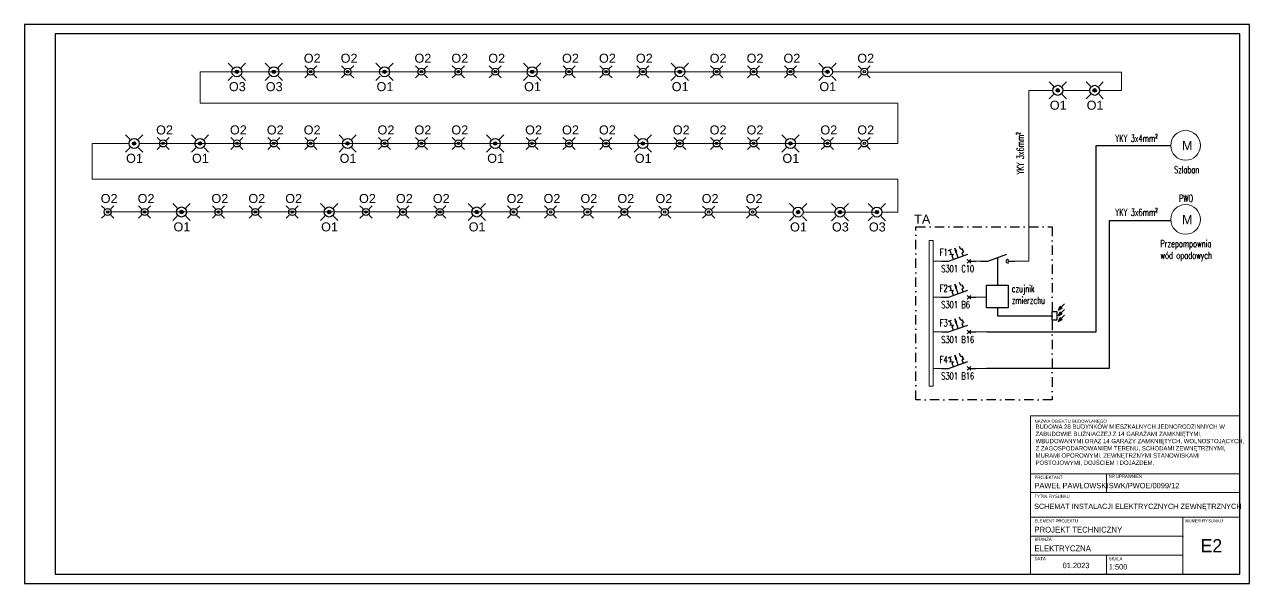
# Model space of a CAD drawing. Header units: millimetres. Extents: x 1780 to 154263, y -7240 to 17216.
# Drawn here: x 57323 to 63829, y 2310 to 5283 of the extents above; entities that cross this region are included whole.
import ezdxf
from ezdxf.enums import TextEntityAlignment as Align

# ---------------------------------------------------------------- set-up
doc = ezdxf.new("R2010")
doc.units = ezdxf.units.MM
doc.linetypes.add('DASHDOT', pattern=[1, 0.5, -0.25, 0, -0.25])
for name, color, linetype, lineweight in [('2d_SX_PZT_oznaczenie zmian rysunek', 8, 'Continuous', 0), ('2d_SX_PZT_teren inwestcyji', 8, 'Continuous', 5), ('IE PP', 1, 'Continuous', 25)]:
    doc.layers.add(name, color=color, linetype=linetype, lineweight=lineweight)
for name, color, linetype in [('2d_SX_rewizja 18 września', 210, 'Continuous'), ('60 instalacje elektryka', 10, 'Continuous'), ('E_OPISY_ATRYBUTOW', 2, 'Continuous')]:
    doc.layers.add(name, color=color, linetype=linetype)
doc.styles.add('Blockname', font='romans.shx', dxfattribs={"width": 0.7})
doc.styles.add('OPIS', font='simplex.shx', dxfattribs={"width": 0.7, "height": 4})
doc.styles.get("Standard").update_dxf_attribs({"font": 'ARIAL.TTF'})
doc.styles.add('superhelix', font='bahnschrift.ttf')

# ---------------------------------------------------------------- blocks, each defined once
blk = doc.blocks.new('O1')
at = {"layer": 'IE PP'}
h = blk.add_hatch(color=256, dxfattribs=at)
h.dxf.hatch_style = 1
edge = h.paths.add_edge_path()
edge.add_arc((60127.1, -26891.8), 6.03, 45, 405)
for points in [[(60111.8, -26876.5), (60096.6, -26861.2)], [(60142.4, -26876.5), (60157.6, -26861.2)], [(60111.8, -26907), (60096.6, -26922.3)], [(60142.4, -26907), (60157.6, -26922.3)]]:
    blk.add_lwpolyline(points, dxfattribs=at)
for radius in [17.8, 6.03]:
    blk.add_circle((60127.1, -26891.8), radius, dxfattribs=at)
blk = doc.blocks.new('O2')
at = {"layer": 'IE PP'}
for points in [[(25042.6, -27305.8), (25026.5, -27289.8)], [(25074.6, -27305.8), (25090.7, -27289.8)], [(25042.6, -27337.9), (25026.5, -27353.9)], [(25074.6, -27337.9), (25090.7, -27353.9)]]:
    blk.add_lwpolyline(points, dxfattribs=at)
for radius in [18.7, 6.33]:
    blk.add_circle((25058.6, -27321.9), radius, dxfattribs=at)
blk = doc.blocks.new('A_wył_S301')
for p, q in [((0, -2), (0, 0)), ((0, -8), (-2.05, -2.36)), ((-0.53, -2.53), (0.53, -1.47)), ((0.53, -2.53), (-0.53, -1.47)), ((-3.42, -4.46), (-4.36, -4.8)), ((-3.59, -3.99), (-2.65, -3.64)), ((-2.65, -3.64), (-3.59, -3.99)), ((-3.59, -3.99), (-3.42, -4.46)), ((-3.16, -8.09), (-3.5, -7.15)), ((-2.65, -3.64), (-2.48, -4.11)), ((-2.48, -4.11), (-1.54, -3.77)), ((0, -10), (0, -8))]:
    blk.add_line(p, q)
at = {"linetype": 'Continuous'}
for p, q in [((-1.03, -5.18), (-3.85, -6.21)), ((-2.83, -5.62), (-3.85, -6.21)), ((-3.85, -6.21), (-2.69, -6)), ((-2.69, -6), (-2.83, -5.62)), ((-1.98, -6.56), (-1.87, -7.65)), ((-1.55, -6.97), (-1.98, -6.56)), ((-0.51, -6.59), (-1.55, -6.97)), ((-2.3, -7.24), (-3.33, -7.62)), ((-1.87, -7.65), (-2.3, -7.24))]:
    blk.add_line(p, q, dxfattribs=at)
at = {"layer": 'E_OPISY_ATRYBUTOW', "linetype": 'Continuous', "style": 'Blockname', "width": 0.9, "flags": 12}
for tag, p in [('2', (1, -0.75)), ('1', (1, -9.25))]:
    blk.add_attdef(tag, text='', height=1.2, dxfattribs=at).set_placement(p, align=Align.MIDDLE_LEFT)
blk = doc.blocks.new('stycz')
at = {"color": 3}
for p, q in [((68322.2, -8473.5), (68424.1, -8436.4)), ((68286, -8473.5), (68322.2, -8473.5)), ((68430.7, -8473.5), (68466.8, -8473.5))]:
    blk.add_line(p, q, dxfattribs=at)
at = {"layer": '2d_SX_PZT_teren inwestcyji', "color": 3}
blk.add_line((68430.7, -8461.9), (68430.7, -8485.2), dxfattribs=at)
blk.add_arc((68431.6, -8473.5), 11.7, 94.45296, 265.54704, dxfattribs=at)

msp = doc.modelspace()

# ---------------------------------------------------------------- linework, layer by layer
at = {"layer": '2d_SX_PZT_teren inwestcyji', "color": 7}
for centre in [(63489.8, 4639.7), (63489.8, 4246)]:
    msp.add_circle(centre, 78.6, dxfattribs=at)
at = {"layer": '2d_SX_rewizja 18 września'}
for p, q in [((62846.3, 3797.8), (62814.2, 3763.9)), ((62814.2, 3763.9), (62823.2, 3784.7)), ((62814.2, 3763.9), (62834.4, 3774)), ((62823.2, 3784.7), (62828.8, 3779.3)), ((62834.4, 3774), (62828.8, 3779.3)), ((62846.3, 3767.3), (62814.2, 3733.4)), ((62814.2, 3733.4), (62823.2, 3754.2)), ((62814.2, 3733.4), (62834.4, 3743.5)), ((62846.3, 3737.7), (62814.2, 3703.8)), ((62814.2, 3703.8), (62823.2, 3724.6)), ((62814.2, 3703.8), (62834.4, 3713.9)), ((62823.2, 3754.2), (62828.8, 3748.9)), ((62823.2, 3724.6), (62828.8, 3719.3)), ((62834.4, 3743.5), (62828.8, 3748.9)), ((62834.4, 3713.9), (62828.8, 3719.3))]:
    msp.add_line(p, q, dxfattribs=at)
msp.add_lwpolyline([(62489.9, 3775.5), (62489.9, 3733.3), (62781.9, 3733.3)], dxfattribs=at)
msp.add_lwpolyline([(62781.9, 3755.9), (62805.3, 3755.9), (62805.3, 3710.8), (62781.9, 3710.8)], close=True, dxfattribs=at)
at = {"layer": '60 instalacje elektryka'}
msp.add_line((62489.9, 4042.4), (62489.9, 3896.4), dxfattribs=at)
at = {"layer": '60 instalacje elektryka', "lineweight": 20}
for p, q in [((62194.9, 4023.9), (62149, 4023.9)), ((62375.7, 4023.9), (62402.8, 4023.9)), ((62194.9, 3832.2), (62149, 3832.2)), ((62375.7, 3832.2), (62431.6, 3832.2)), ((62194.9, 3647.5), (62149, 3647.5)), ((62375.7, 3647.5), (62431.6, 3647.5)), ((62194.9, 3453.7), (62149, 3453.7)), ((62375.7, 3453.7), (62431.6, 3453.7))]:
    msp.add_line(p, q, dxfattribs=at)
at = {"layer": '60 instalacje elektryka'}
for points in [[(63829.2, 5282.9), (57322.6, 5282.9), (57322.6, 2309.7), (63829.2, 2309.7)], [(57484.8, 2359.7), (63778, 2359.7), (63778, 5232.9), (57484.8, 5232.9)], [(62431.6, 3896.4), (62548.2, 3896.4), (62548.2, 3775.5), (62431.6, 3775.5)]]:
    msp.add_lwpolyline(points, close=True, dxfattribs=at)
at = {"layer": '60 instalacje elektryka', "lineweight": 20}
for points in [[(63033.6, 4932.6), (63149.4, 4932.6), (63149.4, 5029.3), (62504.2, 5029.3), (62504.2, 5029.3), (61801.2, 5029.3)], [(62583.6, 4023.9), (62656.8, 4023.9), (62656.8, 4932.6), (62784.2, 4932.6)], [(62837.6, 4932.6), (62980.2, 4932.6)]]:
    msp.add_lwpolyline(points, dxfattribs=at)
at = {"layer": '60 instalacje elektryka'}
for points in [[(62433.3, 3647.5), (63013.9, 3647.5), (63013.9, 4639.7), (63411.1, 4639.7)], [(63411.4, 4239.3), (63083.2, 4239.3), (63083.2, 3453.7), (62431.6, 3453.7)]]:
    msp.add_lwpolyline(points, dxfattribs=at)
at = {"layer": '60 instalacje elektryka', "linetype": 'DASHDOT', "ltscale": 100}
msp.add_lwpolyline([(62057.4, 4207.1), (62781.9, 4207.1), (62781.9, 3287.1), (62057.4, 3287.1)], close=True, dxfattribs=at)
at = {"layer": '60 instalacje elektryka', "lineweight": 20}
msp.add_lwpolyline([(62127, 4134.7), (62149, 4134.7), (62149, 3358.9), (62127, 3358.9)], close=True, dxfattribs=at)
at = {"layer": '60 instalacje elektryka', "lineweight": 20, "ltscale": 20}
msp.add_lwpolyline([(63778, 2359.7), (62665.3, 2359.7), (62665.3, 3201.6), (63778, 3201.6)], close=True, dxfattribs=at)
for points in [[(62665.3, 2893.7), (63778, 2893.7)], [(63070.5, 2792.9), (63070.5, 2893.7)], [(62665.3, 2792.9), (63778, 2792.9)], [(62665.3, 2662.1), (63778, 2662.1)], [(63475.6, 2359.7), (63475.6, 2662.1)], [(62665.3, 2561.3), (63475.6, 2561.3)], [(62665.3, 2460.5), (63475.6, 2460.5)], [(63070.5, 2359.7), (63070.5, 2460.5)], [(62665.3, 2359.7), (63778, 2359.7)]]:
    msp.add_lwpolyline(points, dxfattribs=at)
msp.add_point((63475.6, 2561.3), dxfattribs=at)
at = {"layer": 'IE PP', "lineweight": 20}
for points in [[(58255, 5031.5), (58451, 5031.5)], [(58255, 5031.5), (58255, 4864.2), (61962.1, 4864.2), (61962.1, 4650.1), (61801.7, 4650.1)], [(58451, 5031.5), (58647, 5031.5)], [(58647, 5031.5), (58843, 5031.5)], [(58843, 5031.5), (59039, 5031.5)], [(59039, 5031.5), (59235, 5031.5)], [(59235, 5031.5), (59431, 5031.5)], [(59431, 5031.5), (59627, 5031.5)], [(59627, 5031.5), (59823, 5031.5)], [(59823, 5031.5), (60019.1, 5031.5)], [(60019.1, 5031.5), (60215.1, 5031.5)], [(60215.1, 5031.5), (60411.1, 5031.5)], [(60411.1, 5031.5), (60607.1, 5031.5)], [(60607.1, 5031.5), (60803.1, 5031.5)], [(60803.1, 5031.5), (60999.1, 5031.5)], [(60999.1, 5031.5), (61195.1, 5031.5)], [(61195.1, 5031.5), (61391.1, 5031.5)], [(61391.1, 5031.5), (61587.1, 5031.5)], [(61613.8, 5031.5), (61764.5, 5031.5)], [(57681.9, 4650.1), (57681.9, 4459.5), (61962.1, 4459.5), (61962.1, 4285.2), (61876.8, 4285.2)], [(57681.9, 4649.1), (57877.9, 4649.1)], [(57931.3, 4650.1), (58100.6, 4650.1)], [(58058.8, 4650.1), (58254.8, 4650.1)], [(58254.8, 4650.1), (58450.8, 4650.1)], [(58450.8, 4650.1), (58646.8, 4650.1)], [(58646.8, 4650.1), (58842.9, 4650.1)], [(58842.9, 4650.1), (59038.9, 4650.1)], [(59038.9, 4650.1), (59234.9, 4650.1)], [(59234.9, 4650.1), (59430.9, 4650.1)], [(59430.9, 4650.1), (59626.9, 4650.1)], [(59626.9, 4650.1), (59822.9, 4650.1)], [(59822.9, 4650.1), (60018.9, 4650.1)], [(60018.9, 4650.1), (60214.9, 4650.1)], [(60214.9, 4650.1), (60410.9, 4650.1)], [(60410.9, 4650.1), (60607, 4650.1)], [(60607, 4650.1), (60803, 4650.1)], [(60803, 4650.1), (60999, 4650.1)], [(60999, 4650.1), (61195, 4650.1)], [(61195, 4650.1), (61391, 4650.1)], [(61391, 4650.1), (61587, 4650.1)], [(61587, 4650.1), (61764.4, 4650.1)], [(57764.5, 4285.6), (57960.6, 4285.6)], [(57960.6, 4285.6), (58156.6, 4285.6)], [(58156.6, 4285.6), (58352.6, 4285.6)], [(58352.6, 4285.6), (58548.6, 4285.6)], [(58548.6, 4285.6), (58744.6, 4285.6)], [(58744.6, 4285.6), (58940.6, 4285.6)], [(58940.6, 4285.6), (59136.6, 4285.6)], [(59136.6, 4285.6), (59332.6, 4285.6)], [(59332.6, 4285.6), (59528.6, 4285.6)], [(59528.6, 4285.6), (59724.7, 4285.6)], [(59724.7, 4285.6), (59920.7, 4285.6)], [(59939.3, 4285.6), (60098, 4285.6)], [(60135.4, 4285.6), (60294, 4285.6)], [(60312.7, 4285.6), (60508.7, 4285.6)], [(60508.7, 4285.6), (60704.7, 4285.6)], [(60742.1, 4285.3), (60938.1, 4285.3)], [(60975.4, 4285.3), (61171.4, 4285.3)], [(61208.8, 4285.2), (61404.8, 4285.2)], [(61458.1, 4285.2), (61627.5, 4285.2)], [(61654.2, 4285.2), (61850.2, 4285.2)]]:
    msp.add_lwpolyline(points, dxfattribs=at)

# ---------------------------------------------------------------- block references
at = {"layer": '2d_SX_PZT_oznaczenie zmian rysunek', "lineweight": 20, "xscale": 1.5, "yscale": 1.5, "zscale": 1.5}
for p in [(-31739.7, 45369.2), (-31543.7, 45369.2), (-30955.6, 45369.2), (-30171.6, 45369.2), (-29387.6, 45369.2), (-28603.5, 45369.2), (-32286.1, 44987.8), (-31935.8, 44987.8), (-31151.8, 44987.8), (-30367.7, 44987.8), (-29583.7, 44987.8), (-28799.7, 44987.8), (-32034.1, 44623.2), (-31250, 44623.2), (-30466, 44623.2), (-28759.2, 44622.8), (-28536.5, 44622.8), (-28340.5, 44622.8)]:
    msp.add_blockref('O1', p, dxfattribs=at)
at = {"layer": '2d_SX_PZT_oznaczenie zmian rysunek', "lineweight": 20}
for p in [(33784.4, 32353.4), (33980.4, 32353.4), (34372.4, 32353.4), (34568.4, 32353.4), (34764.4, 32353.4), (35156.5, 32353.4), (35352.5, 32353.4), (35548.5, 32353.4), (35940.5, 32353.4), (36136.5, 32353.4), (36332.5, 32353.4), (33000.2, 31972), (33392.2, 31972), (33588.2, 31972), (33784.2, 31972), (34176.3, 31972), (34372.3, 31972), (34568.3, 31972), (34960.3, 31972), (35156.3, 31972), (35352.3, 31972), (35744.4, 31972), (35940.4, 31972), (36136.4, 31972), (36528.4, 31972), (32705.9, 31607.5), (32901.9, 31607.5), (33294, 31607.5), (33490, 31607.5), (33686, 31607.5), (34078, 31607.5), (34274, 31607.5), (34470, 31607.5), (34862.1, 31607.5), (35254.1, 31607.5), (35450.1, 31607.5), (35664.8, 31607.2), (35898.1, 31607.2), (36131.5, 31607)]:
    msp.add_blockref('O2', p, dxfattribs=at)
at = {"layer": '60 instalacje elektryka', "lineweight": 20}
for p in [(36724.5, 32353.4), (36724.4, 31972), (35058.1, 31607.5)]:
    msp.add_blockref('O2', p, dxfattribs=at)
at = {"layer": '60 instalacje elektryka', "lineweight": 20, "xscale": 1.5, "yscale": 1.5, "zscale": 1.5}
for p in [(-27379.7, 45270.3), (-27183.7, 45270.3)]:
    msp.add_blockref('O1', p, dxfattribs=at)
at = {"layer": '60 instalacje elektryka', "xscale": 18.07977218574852, "yscale": 18.07977218574852, "zscale": 18.07977218574852, "rotation": 269.9999999999999}
for p in [(62375.7, 4023.9), (62375.7, 3832.2), (62375.7, 3647.5), (62375.7, 3453.7)]:
    msp.add_blockref('A_wył_S301', p, dxfattribs=at)
at = {"layer": '60 instalacje elektryka'}
msp.add_blockref('stycz', (-5883.3, 12497.4), dxfattribs=at)

# ---------------------------------------------------------------- texts
at = {"layer": '60 instalacje elektryka', "lineweight": 20, "char_height": 48, "width": 89.452, "attachment_point": 1, "rotation": 359.97638}
for s, insert in [('O2', (61746, 5127.3)), ('O1', (62768.3, 4877.5)), ('O1', (62964.3, 4877.5)), ('O2', (61745.9, 4746)), ('M', (63470.7, 4662.5)), ('O2', (60079.6, 4381.4)), ('M', (63470.7, 4268.8))]:
    msp.add_mtext(s, dxfattribs=dict(at, insert=insert))
at = {"layer": '60 instalacje elektryka', "color": 7, "lineweight": 30, "insert": (62594.2, 4484.8), "char_height": 37.127, "width": 295.157, "attachment_point": 1, "rotation": 90, "style": 'OPIS'}
msp.add_mtext('{\\C256;YKY 3x6mm²}', dxfattribs=at)
at = {"layer": '60 instalacje elektryka', "color": 7, "lineweight": 30, "attachment_point": 1, "style": 'OPIS'}
for s, insert, char_height, width in [('{\\C256;YKY 3x4mm²}', (63116.9, 4695.3), 37.127, 295.157), ('{\\C256;Szlaban}', (63428.5, 4529.2), 37.127, 227.756), ('{\\C256;PWO}', (63454.9, 4377), 37.127, 227.756), ('{\\C256;YKY 3x6mm²}', (63116.9, 4301.6), 37.127, 295.157), ('{\\C256;Przepompownia wód opadowych}', (63356, 4135.5), 37.127, 324.244), ('{\\C256;F1}', (62184.2, 4089.5), 37.13, 42.077), ('{\\C256;S301 C10}', (62191.9, 4002.4), 37.127, 227.756), ('{\\C256;F2}', (62184.2, 3897.8), 37.13, 42.077), ('{\\C256;czujnik zmierzchu}', (62566.6, 3896.1), 37.127, 201.982), ('{\\C256;S301 B6}', (62191.9, 3810.6), 37.127, 227.756), ('{\\C256;F3}', (62184.2, 3713.1), 37.13, 42.077), ('{\\C256;S301 B16}', (62191.9, 3626), 37.127, 227.756), ('{\\C256;F4}', (62184.2, 3519.3), 37.13, 42.077), ('{\\C256;S301 B16}', (62191.9, 3432.1), 37.127, 227.756)]:
    msp.add_mtext(s, dxfattribs=dict(at, insert=insert, char_height=char_height, width=width))
at = {"layer": '60 instalacje elektryka', "lineweight": 20, "ltscale": 20, "style": 'superhelix'}
for s, insert, char_height, width, attachment_point in [('NAZWA OBIEKTU BUDOWLANEGO', (62687.2, 3181.3), 16.8, 413.881, 1), ('BUDOWA 28 BUDYNKÓW MIESZKALNYCH JEDNORODZINNYCH W ZABUDOWIE BLIŹNIACZEJ Z 14 GARAŻAMI ZAMKNIĘTYMI, WBUDOWANYMI ORAZ 14 GARAŻY ZAMKNIĘTYCH, WOLNOSTOJĄCYCH, Z ZAGOSPODAROWANIEM TERENU, SCHODAMI ZEWNĘTRZNYMI, MURAMI OPOROWYMI, ZEWNĘTRZNYMI STANOWISKAMI POSTOJOWYMI, DOJŚCIEM I DOJAZDEM.', (62692.9, 3155.5), 23, 1081.986, 1), ('{\\W0.8;PROJEKTANT}', (62687.2, 2882.8), 16.8, 1146.337, 1), ('{\\W0.8;NR UPRAWNIEŃ}', (63081.7, 2888.5), 16.8, 155.52, 1), ('PAWEŁ PAWŁOWSKI', (62687.2, 2844.9), 28.56, 386.965, 1), ('SWK/PWOE/0099/12', (63081.8, 2844.9), 28.56, 362.304, 1), ('SCHEMAT INSTALACJI ELEKTRYCZNYCH ZEWNĘTRZNYCH', (62685, 2734.3), 28, 1068.514, 1), ('{\\W0.8;TYTUŁ RYSUNKU}', (62687.2, 2782), 16.8, 167.68, 1), ('{\\W0.8;ELEMENT PROJEKTU  }', (62687.2, 2651.2), 16.8, 1146.337, 1), ('PROJEKT TECHNICZNY', (62686.6, 2611.5), 30.8, 532.564, 1), ('{\\W0.8;NUMER RYSUNKU}', (63489.1, 2651.7), 16.8, 176, 1), ('{\\W0.8;BRANŻA } ', (62687.2, 2553.3), 16.8, 1146.337, 1), ('\\pxqc;E2', (63626.8, 2510.9), 70, 122.667, 5), ('ELEKTRYCZNA', (62687.2, 2512.1), 30.8, 380.555, 1), ('{\\W0.8;DATA}', (62687.2, 2450.1), 16.8, 53.12, 1), ('01.2023', (62836.7, 2420), 28.56, 137.088, 1), ('{\\W0.8;SKALA}', (63081.7, 2450.1), 16.8, 65.28, 1), ('1:500', (63081.9, 2412.9), 28.56, 94.656, 1)]:
    msp.add_mtext(s, dxfattribs=dict(at, insert=insert, char_height=char_height, width=width, attachment_point=attachment_point))
at = {"layer": 'IE PP', "lineweight": 20, "char_height": 48, "width": 89.452, "attachment_point": 1, "rotation": 359.97638}
for s, insert in [('O2', (58805.9, 5127.3)), ('O2', (59001.9, 5127.3)), ('O2', (59393.9, 5127.3)), ('O2', (59589.9, 5127.3)), ('O2', (59785.9, 5127.3)), ('O2', (60177.9, 5127.3)), ('O2', (60374, 5127.3)), ('O2', (60570, 5127.3)), ('O2', (60962, 5127.3)), ('O2', (61158, 5127.3)), ('O2', (61354, 5127.3)), ('O3', (58408.4, 4976.3)), ('O3', (58604.4, 4976.3)), ('O1', (59192.4, 4976.3)), ('O1', (59976.4, 4976.3)), ('O1', (60760.5, 4976.3)), ('O1', (61544.5, 4976.3)), ('O2', (58021.7, 4746)), ('O2', (58413.7, 4746)), ('O2', (58609.7, 4746)), ('O2', (58805.7, 4746)), ('O2', (59197.8, 4746)), ('O2', (59393.8, 4746)), ('O2', (59589.8, 4746)), ('O2', (59981.8, 4746)), ('O2', (60177.8, 4746)), ('O2', (60373.8, 4746)), ('O2', (60765.9, 4746)), ('O2', (60961.9, 4746)), ('O2', (61157.9, 4746)), ('O2', (61549.9, 4746)), ('O1', (57862, 4595)), ('O1', (58212.2, 4595)), ('O1', (58996.3, 4595)), ('O1', (59780.3, 4595)), ('O1', (60564.3, 4595)), ('O1', (61348.4, 4595)), ('O2', (57727.4, 4381.4)), ('O2', (57923.4, 4381.4)), ('O2', (58315.5, 4381.4)), ('O2', (58511.5, 4381.4)), ('O2', (58707.5, 4381.4)), ('O2', (59099.5, 4381.4)), ('O2', (59295.5, 4381.4)), ('O2', (59491.5, 4381.4)), ('O2', (59883.5, 4381.4)), ('O2', (60275.6, 4381.4)), ('O2', (60471.6, 4381.4)), ('O2', (60674.1, 4381.1)), ('O2', (60919.6, 4381.1)), ('O2', (61153, 4381)), ('O1', (58114, 4230.4)), ('O1', (58898, 4230.4)), ('O1', (59682, 4230.4)), ('O1', (61388.9, 4230)), ('O3', (61611.5, 4230)), ('O3', (61807.6, 4230)), ('TA', (62048.3, 4271.3))]:
    msp.add_mtext(s, dxfattribs=dict(at, insert=insert))

doc.saveas('drawing.dxf')
